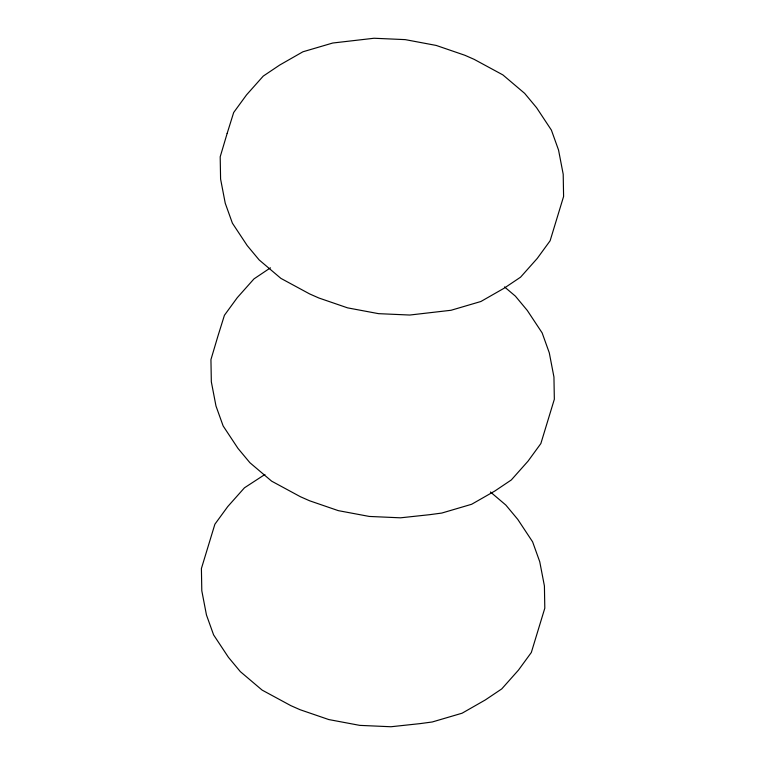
<?xml version="1.0" encoding="UTF-8"?>
<svg xmlns="http://www.w3.org/2000/svg" width="765" height="765" viewBox="0 0 765 765"><rect width="100%" height="100%" fill="white"/><g stroke="black" fill="none" stroke-linecap="round" stroke-linejoin="round"><path stroke-width="1.15" d="M270.456 267.827L253.98 278.89L237.274 297.671L224.422 315.285L217.891 336.218L210.939 359.588L211.331 381.811L215.988 406.033L223.141 425.952L237.963 448.376L249.906 462.72L271.651 481.166L300.387 496.715L309.624 500.788L338.302 510.638L369.294 516.442L400.497 517.819L429.767 514.673L441.788 513.057L471.632 504.278L494.831 491.025L511.307 479.961L528.013 461.18L540.855 443.566L554.338 399.273L553.946 377.04L549.289 352.828L542.146 332.899L527.315 310.475L515.381 296.132L504.498 286.913M264.948 474.453L244.437 487.821L227.731 506.602L214.889 524.216L201.405 568.519L201.797 590.743L206.454 614.955L213.598 634.883L228.429 657.307L240.363 671.651L262.118 690.097L290.843 705.646L300.09 709.719L328.768 719.559L359.76 725.373L390.953 726.75L420.224 723.604L432.254 721.978L462.089 713.21L485.287 699.956L501.764 688.892L518.469 670.111L531.321 652.497L544.804 608.194L544.412 585.971L539.755 561.759L532.603 541.83L517.781 519.406L505.837 505.063L490.432 491.991M227.148 133.426L220.196 156.806L220.588 179.029L225.245 203.241L232.397 223.17L247.219 245.594L259.163 259.937L280.908 278.384L309.643 293.932L318.881 298.006L347.559 307.855L378.551 313.66L409.753 315.037L451.044 310.274L480.889 301.496L504.087 288.242L520.563 277.179L537.269 258.398L550.111 240.784L563.595 196.481L563.203 174.257L558.546 150.045L551.402 130.117L536.571 107.693L524.637 93.349L502.882 74.903L474.157 59.354L464.91 55.281L436.232 45.441L405.24 39.627L374.047 38.25L332.746 43.022L302.911 51.791L279.713 65.044L263.236 76.108L246.531 94.889L233.679 112.503L227.148 133.426"/></g></svg>
